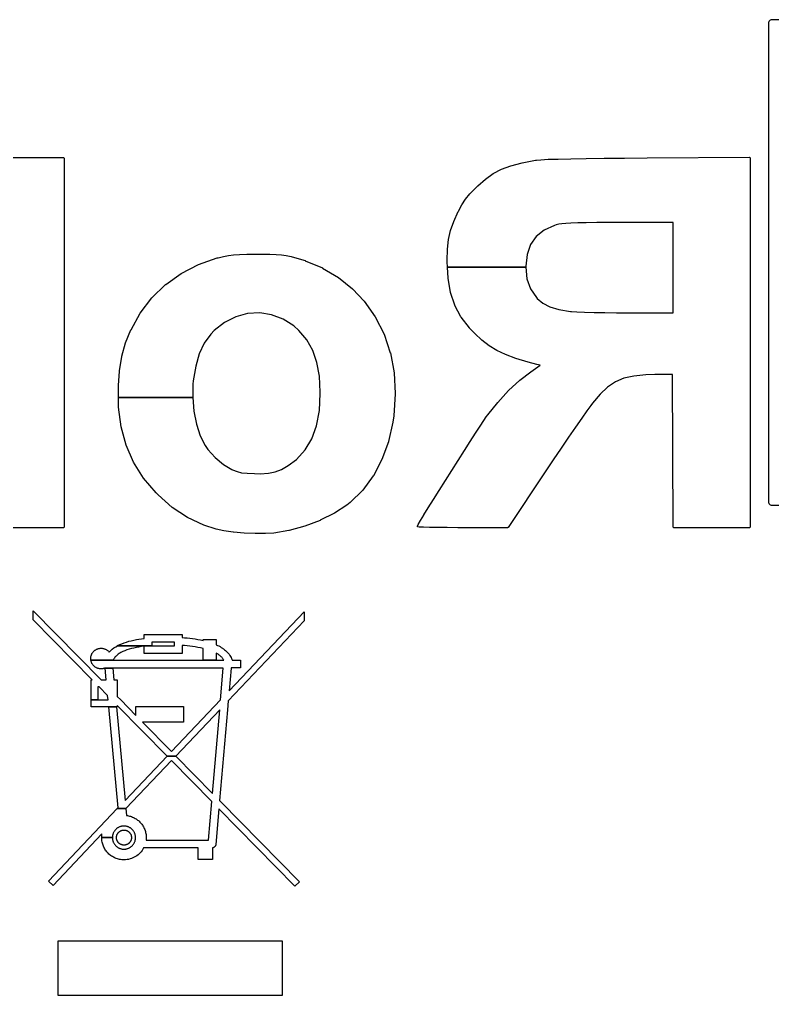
# Model space of a CAD drawing. Extents: x 123.7 to 175.4, y -115.3 to -87.
# Drawn here: x 133.67 to 145.41, y -115.29 to -100.06 of the extents above; entities that cross this region are included whole.
import ezdxf

# ---------------------------------------------------------------- set-up
doc = ezdxf.new("R2010")
doc.units = 0
doc.layers.add('BLACK', color=7, linetype='CONTINUOUS')

msp = doc.modelspace()

# ---------------------------------------------------------------- linework, layer by layer
at = {"layer": 'BLACK', "linetype": 'CONTINUOUS'}
for p, q in [((145.35809, -100.1), (145.36128, -100.083962)), ((145.36128, -100.083962), (145.383962, -100.06128)), ((145.383962, -100.06128), (145.4, -100.05809)), ((145.4, -100.05809), (160.571011, -100.05809)), ((145.35809, -107.6), (145.35809, -100.1)), ((133.17125, -102.209821), (134.350536, -102.209821)), ((134.350536, -102.209821), (134.357607, -102.21275)), ((134.357607, -102.21275), (134.360536, -102.219821)), ((134.360536, -102.219821), (134.360536, -107.980179)), ((142.787033, -102.222981), (143.105304, -102.219766)), ((143.105304, -102.219766), (143.105329, -102.219765)), ((143.105329, -102.219765), (143.461576, -102.217046)), ((143.461576, -102.217046), (143.461586, -102.217046)), ((143.461586, -102.217046), (145.054756, -102.206576)), ((145.054756, -102.206576), (145.061846, -102.209459)), ((145.061846, -102.209459), (145.064822, -102.21651)), ((145.064822, -102.21651), (145.064822, -107.980179)), ((141.186092, -102.394986), (141.332932, -102.340559)), ((141.332932, -102.340559), (141.333868, -102.340264)), ((141.333868, -102.340264), (141.508031, -102.294552)), ((141.508031, -102.294552), (141.508653, -102.29441)), ((141.508653, -102.29441), (141.719155, -102.253285)), ((141.719155, -102.253285), (141.71962, -102.253205)), ((141.71962, -102.253205), (141.730441, -102.251617)), ((141.730441, -102.251617), (141.731063, -102.251545)), ((141.731063, -102.251545), (141.800146, -102.245794)), ((141.800146, -102.245794), (141.800501, -102.245771)), ((141.800501, -102.245771), (141.913654, -102.240391)), ((141.913654, -102.240391), (141.91381, -102.240385)), ((141.91381, -102.240385), (142.070018, -102.235396)), ((142.070018, -102.235396), (142.070106, -102.235394)), ((142.070106, -102.235394), (142.268353, -102.230817)), ((142.268353, -102.230817), (142.268411, -102.230815)), ((142.268411, -102.230815), (142.507682, -102.226671)), ((142.507682, -102.226671), (142.507723, -102.226671)), ((142.507723, -102.226671), (142.787002, -102.222981)), ((142.787002, -102.222981), (142.787033, -102.222981)), ((140.936026, -102.5477), (141.055265, -102.463464)), ((141.055265, -102.463464), (141.056398, -102.462772)), ((141.056398, -102.462772), (141.18493, -102.395503)), ((141.18493, -102.395503), (141.186092, -102.394986)), ((140.694923, -102.777551), (140.790415, -102.678879)), ((140.790415, -102.678879), (140.790615, -102.678678)), ((140.790615, -102.678678), (140.815846, -102.654045)), ((140.815846, -102.654045), (140.816203, -102.653713)), ((140.816203, -102.653713), (140.935167, -102.548381)), ((140.935167, -102.548381), (140.936026, -102.5477)), ((140.623901, -102.862993), (140.694417, -102.778115)), ((140.694417, -102.778115), (140.694923, -102.777551)), ((140.514216, -103.050489), (140.566585, -102.950179)), ((140.566585, -102.950179), (140.567093, -102.949315)), ((140.567093, -102.949315), (140.623236, -102.863891)), ((140.623236, -102.863891), (140.623901, -102.862993)), ((140.44199, -103.212687), (140.511126, -103.056945)), ((140.511126, -103.056945), (140.511245, -103.056687)), ((140.511245, -103.056687), (140.51406, -103.050802)), ((140.51406, -103.050802), (140.514216, -103.050489)), ((140.393425, -103.352337), (140.441684, -103.213462)), ((140.441684, -103.213462), (140.44199, -103.212687)), ((142.012952, -103.272334), (141.852473, -103.345105)), ((142.041922, -103.263237), (142.012952, -103.272334)), ((142.079803, -103.253866), (142.041922, -103.263237)), ((142.127301, -103.246226), (142.079803, -103.253866)), ((142.189305, -103.240145), (142.127301, -103.246226)), ((142.270578, -103.235477), (142.189305, -103.240145)), ((142.375696, -103.232074), (142.270578, -103.235477)), ((142.509436, -103.229767), (142.375696, -103.232074)), ((142.676407, -103.228388), (142.509436, -103.229767)), ((142.881312, -103.227763), (142.676406, -103.228387)), ((142.676406, -103.228387), (142.676407, -103.228388)), ((143.017873, -103.227679), (142.881311, -103.227762)), ((142.881311, -103.227762), (142.881312, -103.227763)), ((143.865536, -103.227679), (143.017873, -103.227679)), ((143.865536, -104.636426), (143.865536, -103.227679)), ((140.362464, -103.490465), (140.393112, -103.353436)), ((140.393112, -103.353436), (140.393425, -103.352337)), ((141.852473, -103.345105), (141.728258, -103.444693)), ((140.345979, -103.641777), (140.362281, -103.491569)), ((140.362281, -103.491569), (140.362464, -103.490465)), ((141.639325, -103.571525), (141.585274, -103.726267)), ((141.728258, -103.444693), (141.639325, -103.571525)), ((136.848977, -103.755033), (136.925143, -103.740137)), ((136.925143, -103.740137), (136.925821, -103.740028)), ((136.925821, -103.740028), (137.004878, -103.730137)), ((137.004878, -103.730137), (137.005481, -103.73008)), ((137.005481, -103.73008), (137.098045, -103.724165)), ((137.098045, -103.724165), (137.098429, -103.724148)), ((137.098429, -103.724148), (137.215114, -103.721184)), ((137.215114, -103.721184), (137.215299, -103.721181)), ((137.215299, -103.721181), (137.366717, -103.720139)), ((137.366717, -103.720139), (137.366774, -103.720139)), ((137.366774, -103.720139), (137.438217, -103.720053)), ((137.438217, -103.720053), (137.438297, -103.720053)), ((137.438297, -103.720053), (137.5702, -103.720947)), ((137.5702, -103.720947), (137.57045, -103.720952)), ((137.57045, -103.720952), (137.672236, -103.724194)), ((137.672236, -103.724194), (137.672721, -103.724221)), ((137.672721, -103.724221), (137.75492, -103.730847)), ((137.75492, -103.730847), (137.755611, -103.730927)), ((137.755611, -103.730927), (137.828752, -103.741975)), ((137.828752, -103.741975), (137.829418, -103.742099)), ((137.829418, -103.742099), (137.904029, -103.758604)), ((140.340704, -103.820972), (140.345925, -103.642563)), ((140.345925, -103.642563), (140.345979, -103.641777)), ((141.585274, -103.726267), (141.566107, -103.909906)), ((136.190706, -104.020101), (136.458266, -103.881372)), ((136.458266, -103.881372), (136.459589, -103.880803)), ((136.459589, -103.880803), (136.749743, -103.780069)), ((136.749743, -103.780069), (136.750437, -103.779856)), ((136.750437, -103.779856), (136.764422, -103.776112)), ((136.764422, -103.776112), (136.764588, -103.776069)), ((136.764588, -103.776069), (136.848476, -103.755144)), ((136.848476, -103.755144), (136.848977, -103.755033)), ((137.904029, -103.758604), (137.904436, -103.758703)), ((137.904436, -103.758703), (137.991046, -103.781705)), ((137.991046, -103.781705), (137.991439, -103.781818)), ((137.991439, -103.781818), (138.121253, -103.822043)), ((138.121253, -103.822043), (138.122167, -103.822376)), ((138.122167, -103.822376), (138.394148, -103.936671)), ((140.340662, -103.84132), (140.3407, -103.821246)), ((140.340673, -103.841807), (140.340662, -103.84132)), ((140.344428, -103.921961), (140.340673, -103.841807)), ((140.3407, -103.821246), (140.340704, -103.820972)), ((135.947483, -104.195098), (136.189466, -104.020864)), ((136.189466, -104.020864), (136.190706, -104.020101)), ((138.394148, -103.936671), (138.395366, -103.937284)), ((138.395366, -103.937284), (138.643403, -104.084034)), ((140.352571, -104.095761), (140.344428, -103.921961)), ((140.344428, -103.921961), (141.566081, -103.921961)), ((141.566081, -103.921961), (140.344428, -103.921961)), ((141.566107, -103.909906), (141.566081, -103.921961)), ((141.566081, -103.921961), (141.584644, -104.105462)), ((135.732938, -104.403293), (135.946359, -104.196039)), ((135.946359, -104.196039), (135.947483, -104.195098)), ((138.643403, -104.084034), (138.644595, -104.084861)), ((138.644595, -104.084861), (138.861642, -104.260188)), ((140.3527, -104.096961), (140.352571, -104.095761)), ((140.390279, -104.319096), (140.3527, -104.096961)), ((141.584644, -104.105462), (141.639184, -104.263127)), ((138.861642, -104.260188), (138.86266, -104.261134)), ((138.86266, -104.261134), (139.041499, -104.45224)), ((140.390655, -104.320599), (140.390279, -104.319096)), ((140.456741, -104.518275), (140.390655, -104.320599)), ((141.639184, -104.263127), (141.730911, -104.398947)), ((135.550086, -104.642178), (135.731962, -104.404392)), ((135.731962, -104.404392), (135.732938, -104.403293)), ((139.041499, -104.45224), (139.042356, -104.453291)), ((139.042356, -104.453291), (139.217128, -104.699922)), ((141.730911, -104.398947), (141.743533, -104.412792)), ((141.743533, -104.412792), (141.832708, -104.487991)), ((141.832708, -104.487991), (141.943287, -104.544363)), ((135.40633, -104.899808), (135.549295, -104.643383)), ((135.549295, -104.643383), (135.550086, -104.642178)), ((137.224962, -104.649093), (137.040213, -104.698051)), ((137.41368, -104.638828), (137.224962, -104.649093)), ((137.600472, -104.667248), (137.41368, -104.638828)), ((140.457424, -104.519852), (140.456741, -104.518275)), ((140.554843, -104.700427), (140.457424, -104.519852)), ((141.943287, -104.544363), (142.083575, -104.585239)), ((142.083575, -104.585239), (142.261258, -104.613431)), ((142.261258, -104.613431), (142.277768, -104.615099)), ((142.277768, -104.615099), (142.36259, -104.620705)), ((142.36259, -104.620705), (142.482968, -104.62574)), ((142.482968, -104.62574), (142.63134, -104.630009)), ((142.63134, -104.630009), (142.799868, -104.63331)), ((142.799868, -104.63331), (142.980859, -104.635453)), ((142.980859, -104.635453), (142.98086, -104.635453)), ((142.98086, -104.635453), (143.166873, -104.636242)), ((143.166873, -104.636242), (143.166872, -104.636242)), ((143.166872, -104.636242), (143.865536, -104.636426)), ((136.86531, -104.785721), (136.705874, -104.912347)), ((137.040213, -104.698051), (136.86531, -104.785721)), ((137.779466, -104.734351), (137.600472, -104.667248)), ((137.945, -104.840286), (137.779466, -104.734351)), ((139.217128, -104.699922), (139.21789, -104.701186)), ((139.21789, -104.701186), (139.35425, -104.970415)), ((140.555721, -104.701781), (140.554843, -104.700427)), ((140.687298, -104.872615), (140.555721, -104.701781)), ((135.322708, -105.104827), (135.405803, -104.900904)), ((135.405803, -104.900904), (135.40633, -104.899808)), ((136.705874, -104.912347), (136.65042, -104.970846)), ((138.025234, -104.912256), (137.945, -104.840286)), ((138.148368, -105.058719), (138.025234, -104.912256)), ((140.687962, -104.873391), (140.687298, -104.872615)), ((140.77053, -104.96053), (140.687962, -104.873391)), ((140.770983, -104.960979), (140.77053, -104.96053)), ((140.881771, -105.063885), (140.770983, -104.960979)), ((135.263703, -105.315266), (135.32234, -105.105904)), ((135.32234, -105.105904), (135.322708, -105.104827)), ((136.54845, -105.111576), (136.47097, -105.274803)), ((136.65042, -104.970846), (136.54845, -105.111576)), ((138.241524, -105.222999), (138.148368, -105.058719)), ((139.35425, -104.970415), (139.354809, -104.97175)), ((139.354809, -104.97175), (139.452231, -105.261948)), ((140.882454, -105.064464), (140.881771, -105.063885)), ((140.993382, -105.150368), (140.882454, -105.064464)), ((138.306658, -105.410576), (138.241524, -105.222999)), ((139.452231, -105.261948), (139.45258, -105.263291)), ((139.45258, -105.263291), (139.510535, -105.572831)), ((140.994285, -105.150991), (140.993382, -105.150368)), ((141.113359, -105.22387), (140.994285, -105.150991)), ((141.11431, -105.224384), (141.113359, -105.22387)), ((141.249537, -105.288213), (141.11431, -105.224384)), ((135.226382, -105.543988), (135.263462, -105.316355)), ((135.263462, -105.316355), (135.263703, -105.315266)), ((136.47097, -105.274803), (136.415106, -105.467482)), ((138.3455, -105.626869), (138.306658, -105.410576)), ((141.250347, -105.288553), (141.249537, -105.288213)), ((141.409731, -105.347311), (141.250347, -105.288553)), ((141.410307, -105.347504), (141.409731, -105.347311)), ((141.601856, -105.405166), (141.410307, -105.347504)), ((141.602159, -105.405251), (141.601856, -105.405166)), ((141.737992, -105.441527), (141.602159, -105.405251)), ((135.209172, -105.770638), (135.226281, -105.54484)), ((135.226281, -105.54484), (135.226382, -105.543988)), ((136.415106, -105.467482), (136.378235, -105.696369)), ((139.510535, -105.572831), (139.510691, -105.574123)), ((141.473964, -105.687072), (141.643767, -105.55665)), ((141.643767, -105.55665), (141.64425, -105.556302)), ((141.64425, -105.556302), (141.792814, -105.455666)), ((141.738075, -105.441549), (141.737992, -105.441527)), ((141.792814, -105.455666), (141.738075, -105.441549)), ((136.378235, -105.696369), (136.373213, -105.748423)), ((138.359695, -105.877291), (138.3455, -105.626869)), ((139.510691, -105.574123), (139.528206, -105.893202)), ((141.298198, -105.850106), (141.473253, -105.687673)), ((141.473253, -105.687673), (141.473964, -105.687072)), ((142.963322, -105.713736), (142.842866, -105.794358)), ((143.097038, -105.657883), (142.963322, -105.713736)), ((143.252847, -105.622862), (143.097038, -105.657883)), ((143.439356, -105.604986), (143.252847, -105.622862)), ((143.579641, -105.60083), (143.439356, -105.604986)), ((143.854246, -105.597702), (143.579641, -105.60083)), ((143.865937, -107.980228), (143.854246, -105.597702)), ((135.209143, -105.771481), (135.209172, -105.770638)), ((135.210787, -105.959967), (135.209143, -105.771481)), ((136.373213, -105.748423), (136.368821, -105.959967)), ((138.359797, -105.893533), (138.359695, -105.877291)), ((141.127742, -106.034527), (141.297656, -105.850649)), ((141.297656, -105.850649), (141.298198, -105.850106)), ((142.842866, -105.794358), (142.727021, -105.90392)), ((135.212054, -106.10531), (135.210787, -105.959967)), ((135.210787, -105.959967), (136.368821, -105.959967)), ((136.368821, -105.959967), (135.210787, -105.959967)), ((136.368821, -105.959967), (136.387503, -106.172742)), ((138.346117, -106.162807), (138.359797, -105.893533)), ((139.528647, -105.902582), (139.506088, -106.245924)), ((139.528206, -105.893202), (139.528206, -105.893203)), ((139.528206, -105.893203), (139.528654, -105.901379)), ((139.528654, -105.901379), (139.528647, -105.902582)), ((142.727021, -105.90392), (142.607389, -106.046567)), ((135.212136, -106.106499), (135.212054, -106.10531)), ((135.251816, -106.414967), (135.212136, -106.106499)), ((136.387503, -106.172742), (136.427253, -106.375822)), ((138.302629, -106.398616), (138.346117, -106.162807)), ((140.972868, -106.229864), (141.127249, -106.035102)), ((141.127249, -106.035102), (141.127742, -106.034527)), ((142.519082, -106.167743), (142.439083, -106.281589)), ((142.579799, -106.083358), (142.519082, -106.167743)), ((142.607389, -106.046567), (142.579799, -106.083358)), ((139.506011, -106.246671), (139.492104, -106.344843)), ((139.506088, -106.245924), (139.506011, -106.246671)), ((140.853892, -106.405437), (140.910516, -106.319641)), ((140.910516, -106.319641), (140.910599, -106.319517)), ((140.910599, -106.319517), (140.949591, -106.262314)), ((140.949591, -106.262314), (140.949727, -106.262119)), ((140.949727, -106.262119), (140.972578, -106.230249)), ((140.972578, -106.230249), (140.972868, -106.229864)), ((142.439083, -106.281589), (142.343191, -106.419968)), ((135.252082, -106.416305), (135.251816, -106.414967)), ((135.329374, -106.701739), (135.252082, -106.416305)), ((136.427253, -106.375822), (136.485986, -106.558024)), ((138.228708, -106.602914), (138.302629, -106.398616)), ((139.491959, -106.345635), (139.424237, -106.646619)), ((139.492104, -106.344843), (139.491959, -106.345635)), ((140.782592, -106.51514), (140.853853, -106.405496)), ((140.853853, -106.405496), (140.853892, -106.405437)), ((142.343191, -106.419968), (142.234874, -106.577843)), ((136.485986, -106.558024), (136.561647, -106.708464)), ((138.123687, -106.777588), (138.228708, -106.602914)), ((140.699665, -106.643922), (140.782569, -106.515175)), ((140.782569, -106.515175), (140.782592, -106.51514)), ((142.234874, -106.577843), (142.117602, -106.75017)), ((135.329864, -106.703131), (135.329374, -106.701739)), ((135.445612, -106.967855), (135.329864, -106.703131)), ((136.561647, -106.708464), (136.60421, -106.76888)), ((136.60421, -106.76888), (136.717226, -106.893989)), ((137.986677, -106.924663), (138.123687, -106.777588)), ((139.423873, -106.647859), (139.322086, -106.926197)), ((139.424237, -106.646619), (139.423873, -106.647859)), ((140.51088, -106.939786), (140.608086, -106.787071)), ((140.608086, -106.787071), (140.608098, -106.787052)), ((140.608098, -106.787052), (140.699649, -106.643947)), ((140.699649, -106.643947), (140.699665, -106.643922)), ((142.117603, -106.750171), (141.99479, -106.931991)), ((142.117602, -106.75017), (142.117603, -106.750171)), ((136.717226, -106.893989), (136.847804, -107.002784)), ((137.860175, -107.019331), (137.986677, -106.924663)), ((139.321524, -106.927457), (139.187391, -107.179733)), ((139.322086, -106.926197), (139.321524, -106.927457)), ((140.411005, -107.097385), (140.510869, -106.939803)), ((140.510869, -106.939803), (140.51088, -106.939786)), ((141.994791, -106.931992), (141.869889, -107.118292)), ((141.99479, -106.931991), (141.994791, -106.931992)), ((135.446311, -106.969176), (135.445612, -106.967855)), ((135.601356, -107.215516), (135.446311, -106.969176)), ((136.847804, -107.002784), (136.98095, -107.081921)), ((136.98095, -107.081921), (136.991408, -107.086696)), ((136.991408, -107.086696), (137.061553, -107.114442)), ((137.656734, -107.11926), (137.755115, -107.080002)), ((137.755115, -107.080002), (137.860175, -107.019331)), ((135.602191, -107.216655), (135.601356, -107.215516)), ((135.797376, -107.446938), (135.602191, -107.216655)), ((137.061553, -107.114442), (137.131467, -107.131802)), ((137.131467, -107.131802), (137.216892, -107.141745)), ((137.216892, -107.141745), (137.333061, -107.146957)), ((137.333061, -107.146957), (137.42165, -107.147995)), ((137.42165, -107.147995), (137.550518, -107.140781)), ((137.550518, -107.140781), (137.656734, -107.11926)), ((139.186601, -107.180984), (139.021842, -107.403784)), ((139.187391, -107.179733), (139.186601, -107.180984)), ((140.311466, -107.255103), (140.410995, -107.097401)), ((140.410995, -107.097401), (140.411005, -107.097385)), ((141.869889, -107.118292), (141.290584, -107.985733)), ((140.215258, -107.408196), (140.311456, -107.255119)), ((140.311456, -107.255119), (140.311466, -107.255103)), ((135.797873, -107.447483), (135.797376, -107.446938)), ((135.827825, -107.477948), (135.797873, -107.447483)), ((135.828335, -107.478431), (135.827825, -107.477948)), ((136.049674, -107.673994), (135.828335, -107.478431)), ((139.020803, -107.404978), (138.827138, -107.594887)), ((139.021842, -107.403784), (139.020803, -107.404978)), ((140.044804, -107.681535), (140.125358, -107.551945)), ((140.125358, -107.551945), (140.125373, -107.551922)), ((140.125373, -107.551922), (140.215247, -107.408215)), ((140.215247, -107.408215), (140.215258, -107.408196)), ((136.050779, -107.674841), (136.049674, -107.673994)), ((136.285373, -107.829988), (136.050779, -107.674841)), ((138.774109, -107.636796), (138.580458, -107.763062)), ((138.774846, -107.636266), (138.774109, -107.636796)), ((138.826336, -107.595594), (138.774846, -107.636266)), ((138.827138, -107.594887), (138.826336, -107.595594)), ((139.976544, -107.792295), (140.044784, -107.681567)), ((140.044784, -107.681567), (140.044804, -107.681535)), ((145.36128, -107.616038), (145.35809, -107.6)), ((145.383962, -107.63872), (145.36128, -107.616038)), ((145.4, -107.64191), (145.383962, -107.63872)), ((175.4, -107.64191), (145.4, -107.64191)), ((136.286659, -107.830708), (136.285373, -107.829988)), ((136.542301, -107.950047), (136.286659, -107.830708)), ((138.579484, -107.763621), (138.356971, -107.875362)), ((138.580458, -107.763062), (138.579484, -107.763621)), ((139.923579, -107.879471), (139.976511, -107.79235)), ((139.976511, -107.79235), (139.976544, -107.792295)), ((134.350536, -107.990179), (133.171635, -107.990179)), ((134.357607, -107.98725), (134.350536, -107.990179)), ((134.360536, -107.980179), (134.357607, -107.98725)), ((136.543378, -107.950476), (136.542301, -107.950047)), ((136.732571, -108.013344), (136.543378, -107.950476)), ((138.115865, -107.968416), (137.871835, -108.036531)), ((138.116778, -107.968113), (138.115865, -107.968416)), ((138.356084, -107.875755), (138.116778, -107.968113)), ((138.356971, -107.875362), (138.356084, -107.875755)), ((139.87418, -107.96833), (139.874198, -107.968194)), ((139.876239, -107.975702), (139.87418, -107.96833)), ((139.874198, -107.968194), (139.874256, -107.967764)), ((139.874256, -107.967764), (139.875291, -107.964492)), ((139.875291, -107.964492), (139.888622, -107.938822)), ((139.882907, -107.979459), (139.876239, -107.975702)), ((139.904674, -107.982092), (139.882907, -107.979459)), ((139.888622, -107.938822), (139.888881, -107.938354)), ((139.888881, -107.938354), (139.923509, -107.879586)), ((139.905487, -107.982156), (139.904674, -107.982092)), ((139.967142, -107.984552), (139.905487, -107.982156)), ((139.923509, -107.879586), (139.923579, -107.879471)), ((139.967314, -107.984558), (139.967142, -107.984552)), ((140.063389, -107.986633), (139.967314, -107.984558)), ((140.063471, -107.986634), (140.063389, -107.986633)), ((140.188497, -107.988307), (140.063471, -107.986634)), ((140.188551, -107.988308), (140.188497, -107.988307)), ((140.33706, -107.989494), (140.188551, -107.988308)), ((140.337103, -107.989494), (140.33706, -107.989494)), ((140.503625, -107.99011), (140.337103, -107.989494)), ((140.503653, -107.99011), (140.503625, -107.99011)), ((140.583179, -107.990179), (140.503653, -107.99011)), ((141.282268, -107.990179), (140.583179, -107.990179)), ((141.284221, -107.989986), (141.282268, -107.990179)), ((141.290584, -107.985733), (141.284221, -107.989986)), ((143.868866, -107.98725), (143.865937, -107.980228)), ((143.875937, -107.990179), (143.868866, -107.98725)), ((145.054822, -107.990179), (143.875937, -107.990179)), ((145.061893, -107.98725), (145.054822, -107.990179)), ((145.064822, -107.980179), (145.061893, -107.98725)), ((136.733592, -108.013624), (136.732571, -108.013344)), ((136.851863, -108.039432), (136.733592, -108.013624)), ((136.852618, -108.039567), (136.851863, -108.039432)), ((137.002361, -108.060379), (136.852618, -108.039567)), ((137.002854, -108.060435), (137.002361, -108.060379)), ((137.170365, -108.0753), (137.002854, -108.060435)), ((137.170785, -108.075328), (137.170365, -108.0753)), ((137.342358, -108.083299), (137.170785, -108.075328)), ((137.342814, -108.08331), (137.342358, -108.083299)), ((137.504745, -108.083438), (137.342814, -108.08331)), ((137.505341, -108.083421), (137.504745, -108.083438)), ((137.63305, -108.075895), (137.505341, -108.083421)), ((137.634088, -108.075779), (137.63305, -108.075895)), ((137.870773, -108.036766), (137.634088, -108.075779)), ((137.871835, -108.036531), (137.870773, -108.036766)), ((133.879192, -109.427235), (133.879192, -109.289674)), ((133.879192, -109.289674), (134.938298, -110.36744)), ((136.936503, -110.538432), (138.106838, -109.305871)), ((138.106838, -109.305871), (138.106838, -109.443362)), ((134.802215, -110.36743), (133.879192, -109.427235)), ((138.106838, -109.443362), (136.923302, -110.691838)), ((135.609574, -109.718295), (135.609574, -109.657144)), ((135.609574, -109.657144), (136.20276, -109.657144)), ((136.20276, -109.657144), (136.20276, -109.704921)), ((135.166949, -109.849371), (135.195415, -109.833102)), ((135.195415, -109.833102), (135.197473, -109.831926)), ((135.195415, -109.833102), (135.730244, -109.833102)), ((135.730244, -109.833102), (135.195415, -109.833102)), ((135.197473, -109.831926), (135.229717, -109.815842)), ((135.229717, -109.815842), (135.263512, -109.801068)), ((135.263512, -109.801068), (135.29869, -109.78755)), ((135.29869, -109.78755), (135.335082, -109.775236)), ((135.335082, -109.775236), (135.372517, -109.764072)), ((135.372517, -109.764072), (135.410827, -109.754006)), ((135.410827, -109.754006), (135.449843, -109.744986)), ((135.449843, -109.744986), (135.489396, -109.736957)), ((135.489396, -109.736957), (135.529317, -109.729867)), ((135.529317, -109.729867), (135.609574, -109.718295)), ((136.08213, -109.777784), (135.730244, -109.777784)), ((135.730244, -109.777784), (135.730244, -109.833102)), ((135.730244, -109.833102), (136.08213, -109.833102)), ((136.08213, -109.833102), (136.08213, -109.777784)), ((136.20276, -109.704921), (136.242765, -109.707796)), ((136.242633, -109.831714), (136.20276, -109.828457)), ((136.20276, -109.828457), (136.20276, -109.833102)), ((136.20276, -109.833102), (136.20276, -109.953752)), ((136.283281, -109.835631), (136.242633, -109.831714)), ((136.242765, -109.707796), (136.283336, -109.711345)), ((136.324455, -109.840258), (136.283281, -109.835631)), ((136.283336, -109.711345), (136.32431, -109.715622)), ((136.32431, -109.715622), (136.365524, -109.720682)), ((136.365524, -109.720682), (136.406815, -109.72658)), ((136.406815, -109.72658), (136.448018, -109.73337)), ((136.448018, -109.73337), (136.488971, -109.741106)), ((136.488971, -109.741106), (136.52951, -109.749843)), ((136.52951, -109.749843), (136.52951, -109.737507)), ((136.52951, -109.737507), (136.735671, -109.737507)), ((136.735671, -109.737507), (136.735671, -109.817246)), ((136.735671, -109.817246), (136.756003, -109.826857)), ((136.756003, -109.826857), (136.775784, -109.836954)), ((136.775784, -109.836954), (136.794981, -109.847549)), ((134.783058, -109.992915), (134.785226, -109.985281)), ((134.785226, -109.985281), (134.787755, -109.977806)), ((134.787755, -109.977806), (134.790635, -109.970501)), ((134.790635, -109.970501), (134.793856, -109.963375)), ((134.793856, -109.963375), (134.797409, -109.956439)), ((134.797409, -109.956439), (134.801282, -109.949702)), ((134.801282, -109.949702), (134.805466, -109.943175)), ((134.805466, -109.943175), (134.809951, -109.936868)), ((134.809951, -109.936868), (134.814727, -109.930791)), ((134.814727, -109.930791), (134.819783, -109.924954)), ((134.819783, -109.924954), (134.825109, -109.919368)), ((134.825109, -109.919368), (134.830696, -109.914041)), ((134.830696, -109.914041), (134.836533, -109.908985)), ((134.836533, -109.908985), (134.84261, -109.90421)), ((134.84261, -109.90421), (134.848917, -109.899725)), ((134.848917, -109.899725), (134.855443, -109.895541)), ((134.855443, -109.895541), (134.86218, -109.891667)), ((134.86218, -109.891667), (134.869116, -109.888115)), ((134.869116, -109.888115), (134.876242, -109.884894)), ((134.876242, -109.884894), (134.883548, -109.882013)), ((134.883548, -109.882013), (134.891022, -109.879484)), ((134.891022, -109.879484), (134.898656, -109.877317)), ((134.898656, -109.877317), (134.906439, -109.875521)), ((134.906439, -109.875521), (134.914361, -109.874106)), ((134.914361, -109.874106), (134.922412, -109.873083)), ((134.922412, -109.873083), (134.930582, -109.872462)), ((134.930582, -109.872462), (134.938861, -109.872253)), ((134.938861, -109.872253), (134.948425, -109.872532)), ((134.948425, -109.872532), (134.957843, -109.873361)), ((134.957843, -109.873361), (134.967097, -109.874723)), ((134.967097, -109.874723), (134.976172, -109.876602)), ((134.976172, -109.876602), (134.985054, -109.878984)), ((134.985054, -109.878984), (134.993725, -109.881852)), ((134.993725, -109.881852), (135.00217, -109.88519)), ((135.00217, -109.88519), (135.010375, -109.888984)), ((135.010375, -109.888984), (135.018322, -109.893217)), ((135.018322, -109.893217), (135.025997, -109.897874)), ((135.025997, -109.897874), (135.033383, -109.902938)), ((135.033383, -109.902938), (135.040465, -109.908395)), ((135.040465, -109.908395), (135.047228, -109.914229)), ((135.047228, -109.914229), (135.053656, -109.920424)), ((135.053656, -109.920424), (135.059733, -109.926964)), ((135.059733, -109.926964), (135.065443, -109.933834)), ((135.065443, -109.933834), (135.087393, -109.910411)), ((135.087393, -109.910411), (135.11174, -109.888561)), ((135.11174, -109.888561), (135.138315, -109.868232)), ((135.138315, -109.868232), (135.166949, -109.849371)), ((135.184762, -109.983652), (135.174171, -109.993332)), ((135.196079, -109.97433), (135.184762, -109.983652)), ((135.208094, -109.96536), (135.196079, -109.97433)), ((135.220776, -109.956736), (135.208094, -109.96536)), ((135.234097, -109.948451), (135.220776, -109.956736)), ((135.248027, -109.940498), (135.234097, -109.948451)), ((135.2776, -109.925564), (135.248027, -109.940498)), ((135.309259, -109.91188), (135.2776, -109.925564)), ((135.342771, -109.899394), (135.309259, -109.91188)), ((135.377902, -109.888055), (135.342771, -109.899394)), ((135.414417, -109.877809), (135.377902, -109.888055)), ((135.452084, -109.868604), (135.414417, -109.877809)), ((135.490668, -109.860387), (135.452084, -109.868604)), ((135.529936, -109.853107), (135.490668, -109.860387)), ((135.569652, -109.84671), (135.529936, -109.853107)), ((135.609574, -109.841146), (135.569652, -109.84671)), ((135.609574, -109.953752), (135.609574, -109.841146)), ((136.20276, -109.953752), (135.609574, -109.953752)), ((136.365905, -109.845644), (136.324455, -109.840258)), ((136.407385, -109.851842), (136.365905, -109.845644)), ((136.448644, -109.8589), (136.407385, -109.851842)), ((136.489436, -109.86687), (136.448644, -109.8589)), ((136.52951, -109.875802), (136.489436, -109.86687)), ((136.52951, -110.0593), (136.52951, -109.875802)), ((136.745745, -109.955142), (136.735681, -109.949519)), ((136.735681, -109.949519), (136.735681, -110.0593)), ((136.755515, -109.960921), (136.745745, -109.955142)), ((136.764981, -109.966857), (136.755515, -109.960921)), ((136.774133, -109.972953), (136.764981, -109.966857)), ((136.782961, -109.97921), (136.774133, -109.972953)), ((136.791454, -109.985631), (136.782961, -109.97921)), ((136.799604, -109.992218), (136.791454, -109.985631)), ((136.794981, -109.847549), (136.81356, -109.858654)), ((136.81356, -109.858654), (136.831486, -109.870279)), ((136.831486, -109.870279), (136.839317, -109.875802)), ((136.839317, -109.875802), (136.848726, -109.882436)), ((136.848726, -109.882436), (136.865245, -109.895137)), ((136.865245, -109.895137), (136.881009, -109.908392)), ((136.881009, -109.908392), (136.895984, -109.922214)), ((136.895984, -109.922214), (136.910136, -109.936612)), ((136.910136, -109.936612), (136.923431, -109.951599)), ((136.923431, -109.951599), (136.935835, -109.967187)), ((136.935835, -109.967187), (136.947313, -109.983386)), ((136.947313, -109.983386), (136.957832, -110.000207)), ((134.777994, -110.033119), (134.778203, -110.024841)), ((134.778203, -110.041397), (134.777994, -110.033119)), ((134.778203, -110.024841), (134.778824, -110.016671)), ((134.778824, -110.049566), (134.778203, -110.041397)), ((134.778824, -110.016671), (134.779847, -110.00862)), ((134.779847, -110.057616), (134.778824, -110.049566)), ((134.779847, -110.00862), (134.781262, -110.000698)), ((134.78015, -110.05931), (134.779847, -110.057616)), ((134.781262, -110.065538), (134.78015, -110.05931)), ((134.78015, -110.05931), (135.127517, -110.05931)), ((135.127517, -110.05931), (134.78015, -110.05931)), ((134.781262, -110.000698), (134.783058, -109.992915)), ((134.783058, -110.07332), (134.781262, -110.065538)), ((134.785226, -110.080954), (134.783058, -110.07332)), ((134.787755, -110.088428), (134.785226, -110.080954)), ((134.790635, -110.095733), (134.787755, -110.088428)), ((134.793856, -110.102859), (134.790635, -110.095733)), ((134.797409, -110.109795), (134.793856, -110.102859)), ((134.801282, -110.116532), (134.797409, -110.109795)), ((134.805466, -110.123059), (134.801282, -110.116532)), ((134.809951, -110.129366), (134.805466, -110.123059)), ((134.814727, -110.135443), (134.809951, -110.129366)), ((134.819783, -110.14128), (134.814727, -110.135443)), ((134.825109, -110.146867), (134.819783, -110.14128)), ((135.133136, -110.047341), (135.127517, -110.05931)), ((135.127517, -110.05931), (136.52951, -110.05931)), ((135.139656, -110.035769), (135.133136, -110.047341)), ((135.147049, -110.024589), (135.139656, -110.035769)), ((135.155285, -110.013794), (135.147049, -110.024589)), ((135.164335, -110.003377), (135.155285, -110.013794)), ((135.174171, -109.993332), (135.164335, -110.003377)), ((136.52951, -110.05931), (136.52951, -110.0593)), ((136.52951, -110.0593), (136.735681, -110.0593)), ((136.735681, -110.0593), (136.52951, -110.0593)), ((136.735681, -110.0593), (136.855808, -110.0593)), ((136.807399, -109.998973), (136.799604, -109.992218)), ((136.814829, -110.005897), (136.807399, -109.998973)), ((136.821886, -110.012994), (136.814829, -110.005897)), ((136.828559, -110.020265), (136.821886, -110.012994)), ((136.834837, -110.027711), (136.828559, -110.020265)), ((136.840711, -110.035336), (136.834837, -110.027711)), ((136.846171, -110.043141), (136.840711, -110.035336)), ((136.851207, -110.051129), (136.846171, -110.043141)), ((136.855808, -110.0593), (136.851207, -110.051129)), ((136.957832, -110.000207), (136.967357, -110.017663)), ((136.967357, -110.017663), (136.975855, -110.035763)), ((136.975855, -110.035763), (136.977249, -110.039038)), ((136.977249, -110.039038), (136.978559, -110.042222)), ((136.978559, -110.042222), (136.979789, -110.045315)), ((136.979789, -110.045315), (136.98094, -110.048314)), ((136.98094, -110.048314), (136.982014, -110.051215)), ((136.982014, -110.051215), (136.983015, -110.054017)), ((136.983015, -110.054017), (136.983944, -110.056716)), ((136.983944, -110.056716), (136.9848, -110.0593)), ((136.9848, -110.0593), (136.984803, -110.05931)), ((136.984803, -110.05931), (137.112682, -110.05931)), ((137.112682, -110.05931), (137.112682, -110.17996)), ((134.830696, -110.152194), (134.825109, -110.146867)), ((134.836533, -110.15725), (134.830696, -110.152194)), ((134.84261, -110.162026), (134.836533, -110.15725)), ((134.848917, -110.166511), (134.84261, -110.162026)), ((134.855443, -110.170695), (134.848917, -110.166511)), ((134.86218, -110.174569), (134.855443, -110.170695)), ((134.869116, -110.178122), (134.86218, -110.174569)), ((134.876242, -110.181343), (134.869116, -110.178122)), ((134.883548, -110.184224), (134.876242, -110.181343)), ((134.891022, -110.186753), (134.883548, -110.184224)), ((134.898656, -110.188921), (134.891022, -110.186753)), ((134.906439, -110.190717), (134.898656, -110.188921)), ((134.914361, -110.192132), (134.906439, -110.190717)), ((134.922412, -110.193155), (134.914361, -110.192132)), ((134.930582, -110.193777), (134.922412, -110.193155)), ((134.938861, -110.193986), (134.930582, -110.193777)), ((134.942996, -110.193934), (134.938861, -110.193986)), ((134.947105, -110.193778), (134.942996, -110.193934)), ((134.951188, -110.193521), (134.947105, -110.193778)), ((134.955242, -110.193162), (134.951188, -110.193521)), ((134.959268, -110.192704), (134.955242, -110.193162)), ((134.963262, -110.192147), (134.959268, -110.192704)), ((134.967225, -110.191493), (134.963262, -110.192147)), ((134.971155, -110.190743), (134.967225, -110.191493)), ((134.97505, -110.189899), (134.971155, -110.190743)), ((134.978909, -110.188961), (134.97505, -110.189899)), ((134.982732, -110.18793), (134.978909, -110.188961)), ((134.986516, -110.186809), (134.982732, -110.18793)), ((134.990261, -110.185598), (134.986516, -110.186809)), ((134.993966, -110.184298), (134.990261, -110.185598)), ((134.997628, -110.182911), (134.993966, -110.184298)), ((135.001247, -110.181438), (134.997628, -110.182911)), ((135.001575, -110.184957), (135.001247, -110.181438)), ((135.01859, -110.36744), (135.001575, -110.184957)), ((135.001575, -110.184957), (135.122782, -110.184957)), ((135.122782, -110.184957), (135.001575, -110.184957)), ((135.122782, -110.184957), (135.139783, -110.367451)), ((136.845814, -110.184957), (135.122782, -110.184957)), ((136.803346, -110.678667), (136.845814, -110.184957)), ((136.966909, -110.184957), (136.936503, -110.538432)), ((136.967339, -110.17996), (136.966909, -110.184957)), ((137.112682, -110.17996), (136.967339, -110.17996)), ((134.783001, -110.679632), (134.783001, -110.36743)), ((134.783001, -110.36743), (134.802215, -110.36743)), ((134.938298, -110.36744), (135.01859, -110.36744)), ((135.139783, -110.367451), (135.192387, -110.367451)), ((135.192387, -110.367451), (135.192387, -110.625993)), ((134.908728, -110.475935), (134.888589, -110.475935)), ((134.888589, -110.475935), (134.888589, -110.679632)), ((135.041293, -110.610962), (134.908728, -110.475935)), ((134.783001, -110.788117), (134.783001, -110.679632)), ((134.783001, -110.679632), (134.888589, -110.679632)), ((134.888589, -110.679632), (134.783001, -110.679632)), ((134.888589, -110.679632), (135.047697, -110.679632)), ((135.047697, -110.679632), (135.041293, -110.610962)), ((135.192387, -110.625993), (135.245098, -110.679632)), ((135.245098, -110.679632), (135.483897, -110.922632)), ((136.037138, -111.485615), (136.803346, -110.678667)), ((136.923302, -110.691838), (136.911217, -110.832325)), ((135.057791, -110.788117), (134.783001, -110.788117)), ((135.204522, -112.362478), (135.057791, -110.788117)), ((135.057791, -110.788117), (135.178984, -110.788117)), ((135.178984, -110.788117), (135.057791, -110.788117)), ((135.178984, -110.788117), (135.314876, -112.246273)), ((135.192387, -110.788117), (135.178984, -110.788117)), ((135.967947, -111.554857), (135.192387, -110.764852)), ((135.192387, -110.764852), (135.192387, -110.788117)), ((135.483897, -110.922632), (135.483897, -110.78313)), ((135.483897, -110.78313), (136.222888, -110.78313)), ((136.790124, -110.832325), (136.105174, -111.554857)), ((136.222888, -110.78313), (136.222888, -111.02443)), ((136.677839, -112.137617), (136.790124, -110.832325)), ((136.911217, -110.832325), (136.789189, -112.250928)), ((136.222888, -111.02443), (135.583926, -111.02443)), ((135.583926, -111.02443), (136.037138, -111.485615)), ((135.314876, -112.246273), (135.969694, -111.556637)), ((136.037761, -111.625971), (135.326941, -112.37579)), ((135.969694, -111.556637), (135.967947, -111.554857)), ((135.967947, -111.554857), (136.105174, -111.554857)), ((136.105174, -111.554857), (135.967947, -111.554857)), ((136.66675, -112.266662), (136.037761, -111.625971)), ((136.105174, -111.554857), (136.106923, -111.556637)), ((136.106923, -111.556637), (136.677839, -112.137617)), ((136.6149, -112.86944), (136.66675, -112.266662)), ((136.789189, -112.250928), (136.804652, -112.266662)), ((136.804652, -112.266662), (138.033272, -113.516928)), ((134.119125, -113.505587), (135.191882, -112.37579)), ((135.191882, -112.37579), (135.204522, -112.362478)), ((135.191882, -112.37579), (135.326941, -112.37579)), ((135.326941, -112.37579), (135.191882, -112.37579)), ((135.326941, -112.37579), (135.336895, -112.482576)), ((136.778079, -112.380073), (136.730342, -112.934933)), ((137.96247, -113.586503), (136.778079, -112.380073)), ((135.336895, -112.482576), (135.352971, -112.484835)), ((135.352971, -112.484835), (135.368804, -112.487818)), ((135.368804, -112.487818), (135.384374, -112.491509)), ((135.384374, -112.491509), (135.399666, -112.49589)), ((135.399666, -112.49589), (135.414661, -112.500943)), ((135.414661, -112.500943), (135.429342, -112.506651)), ((135.429342, -112.506651), (135.443691, -112.512996)), ((135.443691, -112.512996), (135.457692, -112.519961)), ((135.457692, -112.519961), (135.471326, -112.527529)), ((135.471326, -112.527529), (135.484576, -112.535682)), ((135.484576, -112.535682), (135.497426, -112.544402)), ((135.497426, -112.544402), (135.509856, -112.553673)), ((135.509856, -112.553673), (135.52185, -112.563476)), ((135.52185, -112.563476), (135.533391, -112.573794)), ((135.533391, -112.573794), (135.544461, -112.58461)), ((135.146288, -112.726668), (135.141587, -112.734)), ((135.151326, -112.719582), (135.146288, -112.726668)), ((135.156691, -112.712755), (135.151326, -112.719582)), ((135.162372, -112.706198), (135.156691, -112.712755)), ((135.168356, -112.699922), (135.162372, -112.706198)), ((135.174632, -112.693938), (135.168356, -112.699922)), ((135.18119, -112.688258), (135.174632, -112.693938)), ((135.188017, -112.682893), (135.18119, -112.688258)), ((135.195103, -112.677854), (135.188017, -112.682893)), ((135.202435, -112.673154), (135.195103, -112.677854)), ((135.210003, -112.668802), (135.202435, -112.673154)), ((135.217796, -112.664812), (135.210003, -112.668802)), ((135.225801, -112.661193), (135.217796, -112.664812)), ((135.221487, -112.737146), (135.225921, -112.733661)), ((135.234008, -112.657957), (135.225801, -112.661193)), ((135.225921, -112.733661), (135.230523, -112.730389)), ((135.230523, -112.730389), (135.235285, -112.727336)), ((135.242405, -112.655116), (135.234008, -112.657957)), ((135.235285, -112.727336), (135.2402, -112.724509)), ((135.2402, -112.724509), (135.245261, -112.721917)), ((135.250981, -112.652681), (135.242405, -112.655116)), ((135.245261, -112.721917), (135.25046, -112.719567)), ((135.25046, -112.719567), (135.25579, -112.717465)), ((135.259724, -112.650663), (135.250981, -112.652681)), ((135.25579, -112.717465), (135.261244, -112.71562)), ((135.268624, -112.649074), (135.259724, -112.650663)), ((135.261244, -112.71562), (135.266813, -112.714038)), ((135.266813, -112.714038), (135.272492, -112.712727)), ((135.277668, -112.647924), (135.268624, -112.649074)), ((135.272492, -112.712727), (135.278271, -112.711695)), ((135.286846, -112.647226), (135.277668, -112.647924)), ((135.278271, -112.711695), (135.284145, -112.710949)), ((135.284145, -112.710949), (135.290106, -112.710495)), ((135.296146, -112.646991), (135.286846, -112.647226)), ((135.290106, -112.710495), (135.296145, -112.710343)), ((135.296145, -112.710343), (135.302185, -112.710495)), ((135.305446, -112.647226), (135.296146, -112.646991)), ((135.302185, -112.710495), (135.308145, -112.710949)), ((135.314625, -112.647924), (135.305446, -112.647226)), ((135.308145, -112.710949), (135.314019, -112.711695)), ((135.314019, -112.711695), (135.319799, -112.712727)), ((135.323669, -112.649074), (135.314625, -112.647924)), ((135.319799, -112.712727), (135.325477, -112.714038)), ((135.33257, -112.650663), (135.323669, -112.649074)), ((135.325477, -112.714038), (135.331047, -112.71562)), ((135.331047, -112.71562), (135.3365, -112.717465)), ((135.341313, -112.652681), (135.33257, -112.650663)), ((135.3365, -112.717465), (135.34183, -112.719567)), ((135.34989, -112.655116), (135.341313, -112.652681)), ((135.34183, -112.719567), (135.34703, -112.721917)), ((135.34703, -112.721917), (135.35209, -112.72451)), ((135.358287, -112.657957), (135.34989, -112.655116)), ((135.35209, -112.72451), (135.357006, -112.727336)), ((135.357006, -112.727336), (135.361768, -112.730389)), ((135.366494, -112.661193), (135.358287, -112.657957)), ((135.361768, -112.730389), (135.36637, -112.733661)), ((135.36637, -112.733661), (135.370804, -112.737146)), ((135.3745, -112.664812), (135.366494, -112.661193)), ((135.382292, -112.668802), (135.3745, -112.664812)), ((135.38986, -112.673154), (135.382292, -112.668802)), ((135.397193, -112.677854), (135.38986, -112.673154)), ((135.404278, -112.682893), (135.397193, -112.677854)), ((135.411105, -112.688258), (135.404278, -112.682893)), ((135.417663, -112.693938), (135.411105, -112.688258)), ((135.423939, -112.699922), (135.417663, -112.693938)), ((135.429923, -112.706198), (135.423939, -112.699922)), ((135.435603, -112.712755), (135.429923, -112.706198)), ((135.440968, -112.719582), (135.435603, -112.712755)), ((135.446006, -112.726668), (135.440968, -112.719582)), ((135.450707, -112.734), (135.446006, -112.726668)), ((135.544461, -112.58461), (135.555042, -112.595906)), ((135.555042, -112.595906), (135.565117, -112.607665)), ((135.565117, -112.607665), (135.574668, -112.61987)), ((135.574668, -112.61987), (135.583679, -112.632502)), ((135.583679, -112.632502), (135.592131, -112.645545)), ((135.592131, -112.645545), (135.600007, -112.65898)), ((135.600007, -112.65898), (135.60729, -112.672792)), ((135.60729, -112.672792), (135.613962, -112.686961)), ((135.613962, -112.686961), (135.620006, -112.701471)), ((135.620006, -112.701471), (135.625405, -112.716304)), ((135.625405, -112.716304), (135.63014, -112.731442)), ((135.63014, -112.731442), (135.634194, -112.746869)), ((134.953449, -112.769773), (134.191132, -113.573925)), ((134.948643, -112.827715), (134.94872, -112.820329)), ((134.949095, -112.845598), (134.948643, -112.827715)), ((134.948643, -112.827715), (135.115422, -112.827715)), ((135.115422, -112.827715), (134.948643, -112.827715)), ((134.94872, -112.820329), (134.94895, -112.812981)), ((134.94895, -112.812981), (134.949331, -112.805672)), ((134.950437, -112.863246), (134.949095, -112.845598)), ((134.949331, -112.805672), (134.949862, -112.798405)), ((134.949862, -112.798405), (134.950541, -112.79118)), ((134.952647, -112.880637), (134.950437, -112.863246)), ((134.950541, -112.79118), (134.951366, -112.783998)), ((134.951366, -112.783998), (134.952336, -112.776862)), ((134.952336, -112.776862), (134.953449, -112.769773)), ((134.955703, -112.89775), (134.952647, -112.880637)), ((135.115657, -112.818415), (135.115422, -112.827715)), ((135.115422, -112.827715), (135.115657, -112.837015)), ((135.116355, -112.809236), (135.115657, -112.818415)), ((135.115657, -112.837015), (135.116355, -112.846193)), ((135.117504, -112.800191), (135.116355, -112.809236)), ((135.116355, -112.846193), (135.117504, -112.855237)), ((135.119094, -112.791291), (135.117504, -112.800191)), ((135.117504, -112.855237), (135.119094, -112.864136)), ((135.121112, -112.782547), (135.119094, -112.791291)), ((135.119094, -112.864136), (135.121112, -112.87288)), ((135.123547, -112.773971), (135.121112, -112.782547)), ((135.121112, -112.87288), (135.123547, -112.881456)), ((135.126389, -112.765574), (135.123547, -112.773971)), ((135.123547, -112.881456), (135.126389, -112.889853)), ((135.129625, -112.757366), (135.126389, -112.765574)), ((135.133244, -112.749361), (135.129625, -112.757366)), ((135.137235, -112.741568), (135.133244, -112.749361)), ((135.141587, -112.734), (135.137235, -112.741568)), ((135.178773, -112.827715), (135.178926, -112.821675)), ((135.178926, -112.833755), (135.178773, -112.827715)), ((135.178926, -112.821675), (135.179379, -112.815715)), ((135.179379, -112.839715), (135.178926, -112.833755)), ((135.179379, -112.815715), (135.180125, -112.809841)), ((135.180125, -112.845589), (135.179379, -112.839715)), ((135.180125, -112.809841), (135.181158, -112.804061)), ((135.181158, -112.851368), (135.180125, -112.845589)), ((135.181158, -112.804061), (135.182468, -112.798383)), ((135.182468, -112.857046), (135.181158, -112.851368)), ((135.182468, -112.798383), (135.18405, -112.792813)), ((135.18405, -112.862616), (135.182468, -112.857046)), ((135.18405, -112.792813), (135.185895, -112.78736)), ((135.185895, -112.868069), (135.18405, -112.862616)), ((135.185895, -112.78736), (135.187997, -112.78203)), ((135.187997, -112.873399), (135.185895, -112.868069)), ((135.187997, -112.78203), (135.190348, -112.776831)), ((135.190348, -112.878597), (135.187997, -112.873399)), ((135.190348, -112.776831), (135.19294, -112.77177)), ((135.19294, -112.883658), (135.190348, -112.878597)), ((135.19294, -112.77177), (135.195766, -112.766855)), ((135.195766, -112.888573), (135.19294, -112.883658)), ((135.195766, -112.766855), (135.198819, -112.762093)), ((135.198819, -112.762093), (135.202092, -112.757491)), ((135.202092, -112.757491), (135.205576, -112.753057)), ((135.205576, -112.753057), (135.209265, -112.748798)), ((135.209265, -112.748798), (135.213152, -112.744721)), ((135.213152, -112.744721), (135.217228, -112.740835)), ((135.217228, -112.740835), (135.221487, -112.737146)), ((135.370804, -112.737146), (135.375063, -112.740835)), ((135.375063, -112.740835), (135.379139, -112.744722)), ((135.379139, -112.744722), (135.383025, -112.748798)), ((135.383025, -112.748798), (135.386715, -112.753057)), ((135.386715, -112.753057), (135.390199, -112.757491)), ((135.390199, -112.757491), (135.393472, -112.762093)), ((135.393472, -112.762093), (135.396525, -112.766855)), ((135.396525, -112.766855), (135.399351, -112.77177)), ((135.399351, -112.883658), (135.396525, -112.888572)), ((135.399351, -112.77177), (135.401943, -112.776831)), ((135.401943, -112.878597), (135.399351, -112.883658)), ((135.401943, -112.776831), (135.404294, -112.78203)), ((135.404294, -112.873399), (135.401943, -112.878597)), ((135.404294, -112.78203), (135.406395, -112.78736)), ((135.406395, -112.868069), (135.404294, -112.873399)), ((135.406395, -112.78736), (135.408241, -112.792814)), ((135.408241, -112.862616), (135.406395, -112.868069)), ((135.408241, -112.792814), (135.409822, -112.798383)), ((135.409822, -112.857046), (135.408241, -112.862616)), ((135.409822, -112.798383), (135.411133, -112.804062)), ((135.411133, -112.851368), (135.409822, -112.857046)), ((135.411133, -112.804062), (135.412165, -112.809841)), ((135.412165, -112.845589), (135.411133, -112.851368)), ((135.412165, -112.809841), (135.412912, -112.815715)), ((135.412912, -112.839715), (135.412165, -112.845589)), ((135.412912, -112.815715), (135.413365, -112.821676)), ((135.413365, -112.833755), (135.412912, -112.839715)), ((135.413365, -112.821676), (135.413518, -112.827715)), ((135.413518, -112.827715), (135.413365, -112.833755)), ((135.455058, -112.741568), (135.450707, -112.734)), ((135.459049, -112.749361), (135.455058, -112.741568)), ((135.462668, -112.757366), (135.459049, -112.749361)), ((135.465904, -112.765574), (135.462668, -112.757366)), ((135.468745, -112.773971), (135.465904, -112.765574)), ((135.465904, -112.889853), (135.468745, -112.881456)), ((135.47118, -112.782547), (135.468745, -112.773971)), ((135.468745, -112.881456), (135.47118, -112.87288)), ((135.473198, -112.791291), (135.47118, -112.782547)), ((135.47118, -112.87288), (135.473198, -112.864136)), ((135.474787, -112.800191), (135.473198, -112.791291)), ((135.473198, -112.864136), (135.474787, -112.855237)), ((135.475936, -112.809236), (135.474787, -112.800191)), ((135.474787, -112.855237), (135.475936, -112.846193)), ((135.476634, -112.818415), (135.475936, -112.809236)), ((135.475936, -112.846193), (135.476634, -112.837015)), ((135.476869, -112.827715), (135.476634, -112.818415)), ((135.476634, -112.837015), (135.476869, -112.827715)), ((135.634194, -112.746869), (135.637551, -112.762567)), ((135.637551, -112.762567), (135.640192, -112.778517)), ((135.640192, -112.778517), (135.6421, -112.794704)), ((135.641748, -112.864297), (135.641174, -112.86944)), ((135.641174, -112.86944), (136.6149, -112.86944)), ((135.642248, -112.859133), (135.641748, -112.864297)), ((135.6421, -112.794704), (135.643258, -112.811109)), ((135.642673, -112.853946), (135.642248, -112.859133)), ((135.643022, -112.84874), (135.642673, -112.853946)), ((135.643294, -112.843512), (135.643022, -112.84874)), ((135.643258, -112.811109), (135.643648, -112.827715)), ((135.64349, -112.838265), (135.643294, -112.843512)), ((135.643608, -112.833), (135.64349, -112.838265)), ((135.643648, -112.827715), (135.643608, -112.833)), ((134.959583, -112.914562), (134.955703, -112.89775)), ((134.964266, -112.931052), (134.959583, -112.914562)), ((134.969729, -112.947198), (134.964266, -112.931052)), ((134.975951, -112.962979), (134.969729, -112.947198)), ((134.98291, -112.978371), (134.975951, -112.962979)), ((134.990584, -112.993355), (134.98291, -112.978371)), ((134.998951, -113.007907), (134.990584, -112.993355)), ((135.00799, -113.022005), (134.998951, -113.007907)), ((135.017678, -113.035629), (135.00799, -113.022005)), ((135.027994, -113.048756), (135.017678, -113.035629)), ((135.126389, -112.889853), (135.129625, -112.89806)), ((135.129625, -112.89806), (135.133244, -112.906065)), ((135.133244, -112.906065), (135.137235, -112.913857)), ((135.137235, -112.913857), (135.141587, -112.921425)), ((135.141587, -112.921425), (135.146288, -112.928758)), ((135.146288, -112.928758), (135.151326, -112.935844)), ((135.151326, -112.935844), (135.156691, -112.942671)), ((135.156691, -112.942671), (135.162372, -112.949228)), ((135.162372, -112.949228), (135.168356, -112.955505)), ((135.168356, -112.955505), (135.174632, -112.961489)), ((135.174632, -112.961489), (135.18119, -112.967169)), ((135.18119, -112.967169), (135.188017, -112.972534)), ((135.188017, -112.972534), (135.195103, -112.977573)), ((135.195103, -112.977573), (135.202435, -112.982274)), ((135.198819, -112.893334), (135.195766, -112.888573)), ((135.202092, -112.897936), (135.198819, -112.893334)), ((135.205576, -112.902369), (135.202092, -112.897936)), ((135.202435, -112.982274), (135.210003, -112.986626)), ((135.209265, -112.906628), (135.205576, -112.902369)), ((135.213152, -112.910703), (135.209265, -112.906628)), ((135.210003, -112.986626), (135.217796, -112.990617)), ((135.217228, -112.914589), (135.213152, -112.910703)), ((135.221487, -112.918278), (135.217228, -112.914589)), ((135.217796, -112.990617), (135.225801, -112.994236)), ((135.225921, -112.921762), (135.221487, -112.918278)), ((135.225801, -112.994236), (135.234008, -112.997472)), ((135.230523, -112.925034), (135.225921, -112.921762)), ((135.235285, -112.928087), (135.230523, -112.925034)), ((135.234008, -112.997472), (135.242405, -113.000313)), ((135.2402, -112.930913), (135.235285, -112.928087)), ((135.245261, -112.933504), (135.2402, -112.930913)), ((135.242405, -113.000313), (135.250981, -113.002749)), ((135.25046, -112.935855), (135.245261, -112.933504)), ((135.25579, -112.937956), (135.25046, -112.935855)), ((135.250981, -113.002749), (135.259724, -113.004767)), ((135.261244, -112.939801), (135.25579, -112.937956)), ((135.259724, -113.004767), (135.268624, -113.006356)), ((135.266813, -112.941383), (135.261244, -112.939801)), ((135.272492, -112.942693), (135.266813, -112.941383)), ((135.268624, -113.006356), (135.277668, -113.007506)), ((135.278271, -112.943725), (135.272492, -112.942693)), ((135.277668, -113.007506), (135.286846, -113.008204)), ((135.284145, -112.944471), (135.278271, -112.943725)), ((135.290106, -112.944925), (135.284145, -112.944471)), ((135.286846, -113.008204), (135.296146, -113.008439)), ((135.296145, -112.945077), (135.290106, -112.944925)), ((135.302185, -112.944925), (135.296145, -112.945077)), ((135.296146, -113.008439), (135.305446, -113.008204)), ((135.308145, -112.944471), (135.302185, -112.944925)), ((135.305446, -113.008204), (135.314625, -113.007506)), ((135.314019, -112.943725), (135.308145, -112.944471)), ((135.319799, -112.942693), (135.314019, -112.943725)), ((135.314625, -113.007506), (135.32367, -113.006356)), ((135.325477, -112.941383), (135.319799, -112.942693)), ((135.32367, -113.006356), (135.33257, -113.004767)), ((135.331047, -112.939801), (135.325477, -112.941383)), ((135.3365, -112.937956), (135.331047, -112.939801)), ((135.33257, -113.004767), (135.341314, -113.002749)), ((135.34183, -112.935855), (135.3365, -112.937956)), ((135.341314, -113.002749), (135.34989, -113.000313)), ((135.34703, -112.933504), (135.34183, -112.935855)), ((135.35209, -112.930913), (135.34703, -112.933504)), ((135.34989, -113.000313), (135.358287, -112.997472)), ((135.357006, -112.928087), (135.35209, -112.930913)), ((135.361768, -112.925034), (135.357006, -112.928087)), ((135.358287, -112.997472), (135.366494, -112.994236)), ((135.36637, -112.921762), (135.361768, -112.925034)), ((135.370804, -112.918278), (135.36637, -112.921762)), ((135.366494, -112.994236), (135.3745, -112.990617)), ((135.375063, -112.914589), (135.370804, -112.918278)), ((135.3745, -112.990617), (135.382292, -112.986626)), ((135.379139, -112.910703), (135.375063, -112.914589)), ((135.383025, -112.906628), (135.379139, -112.910703)), ((135.382292, -112.986626), (135.38986, -112.982274)), ((135.386715, -112.902369), (135.383025, -112.906628)), ((135.390199, -112.897936), (135.386715, -112.902369)), ((135.38986, -112.982274), (135.397193, -112.977573)), ((135.393472, -112.893334), (135.390199, -112.897936)), ((135.396525, -112.888572), (135.393472, -112.893334)), ((135.397193, -112.977573), (135.404278, -112.972534)), ((135.404278, -112.972534), (135.411105, -112.967169)), ((135.411105, -112.967169), (135.417663, -112.961489)), ((135.417663, -112.961489), (135.423939, -112.955505)), ((135.423939, -112.955505), (135.429923, -112.949228)), ((135.429923, -112.949228), (135.435603, -112.942671)), ((135.435603, -112.942671), (135.440968, -112.935844)), ((135.440968, -112.935844), (135.446006, -112.928758)), ((135.446006, -112.928758), (135.450707, -112.921425)), ((135.450707, -112.921425), (135.455058, -112.913857)), ((135.455058, -112.913857), (135.459049, -112.906065)), ((135.459049, -112.906065), (135.462668, -112.89806)), ((135.462668, -112.89806), (135.465904, -112.889853)), ((135.578976, -113.029649), (135.564864, -113.048054)), ((135.591857, -113.010305), (135.578976, -113.029649)), ((135.603451, -112.99008), (135.591857, -113.010305)), ((136.453229, -112.99008), (135.603451, -112.99008)), ((136.453229, -113.171608), (136.453229, -112.99008)), ((136.679254, -112.989211), (136.676804, -112.989617)), ((136.676804, -112.989617), (136.676804, -113.171608)), ((136.681695, -112.988684), (136.679254, -112.989211)), ((136.684121, -112.988039), (136.681695, -112.988684)), ((136.686529, -112.987282), (136.684121, -112.988039)), ((136.688915, -112.986415), (136.686529, -112.987282)), ((136.691274, -112.985442), (136.688915, -112.986415)), ((136.693604, -112.984366), (136.691274, -112.985442)), ((136.695899, -112.983192), (136.693604, -112.984366)), ((136.700371, -112.980563), (136.695899, -112.983192)), ((136.704658, -112.977582), (136.700371, -112.980563)), ((136.708728, -112.97428), (136.704658, -112.977582)), ((136.71255, -112.970687), (136.708728, -112.97428)), ((136.716091, -112.96683), (136.71255, -112.970687)), ((136.71932, -112.962739), (136.716091, -112.96683)), ((136.722205, -112.958445), (136.71932, -112.962739)), ((136.723508, -112.95623), (136.722205, -112.958445)), ((136.724713, -112.953975), (136.723508, -112.95623)), ((136.725816, -112.951684), (136.724713, -112.953975)), ((136.726812, -112.94936), (136.725816, -112.951684)), ((136.727699, -112.947007), (136.726812, -112.94936)), ((136.728472, -112.944628), (136.727699, -112.947007)), ((136.729126, -112.942228), (136.728472, -112.944628)), ((136.729659, -112.939809), (136.729126, -112.942228)), ((136.730066, -112.937377), (136.729659, -112.939809)), ((136.730342, -112.934933), (136.730066, -112.937377)), ((135.038916, -113.061365), (135.027994, -113.048756)), ((135.050422, -113.073433), (135.038916, -113.061365)), ((135.06249, -113.084938), (135.050422, -113.073433)), ((135.075098, -113.09586), (135.06249, -113.084938)), ((135.088226, -113.106176), (135.075098, -113.09586)), ((135.10185, -113.115864), (135.088226, -113.106176)), ((135.115948, -113.124902), (135.10185, -113.115864)), ((135.1305, -113.133269), (135.115948, -113.124902)), ((135.145484, -113.140942), (135.1305, -113.133269)), ((135.160876, -113.147901), (135.145484, -113.140942)), ((135.176656, -113.154123), (135.160876, -113.147901)), ((135.192802, -113.159586), (135.176656, -113.154123)), ((135.209292, -113.164268), (135.192802, -113.159586)), ((135.226104, -113.168148), (135.209292, -113.164268)), ((135.243216, -113.171204), (135.226104, -113.168148)), ((135.260607, -113.173413), (135.243216, -113.171204)), ((135.278254, -113.174755), (135.260607, -113.173413)), ((135.296136, -113.175207), (135.278254, -113.174755)), ((135.320908, -113.174338), (135.296136, -113.175207)), ((135.345212, -113.171769), (135.320908, -113.174338)), ((135.368988, -113.167559), (135.345212, -113.171769)), ((135.392179, -113.161766), (135.368988, -113.167559)), ((135.414724, -113.154449), (135.392179, -113.161766)), ((135.436567, -113.145666), (135.414724, -113.154449)), ((135.457648, -113.135475), (135.436567, -113.145666)), ((135.477909, -113.123936), (135.457648, -113.135475)), ((135.497291, -113.111106), (135.477909, -113.123936)), ((135.515736, -113.097045), (135.497291, -113.111106)), ((135.533186, -113.08181), (135.515736, -113.097045)), ((135.549581, -113.06546), (135.533186, -113.08181)), ((135.564864, -113.048054), (135.549581, -113.06546)), ((136.676804, -113.171608), (136.453229, -113.171608)), ((134.191132, -113.573925), (134.119125, -113.505587)), ((138.033272, -113.516928), (137.96247, -113.586503)), ((134.270661, -115.292414), (134.270661, -114.441218)), ((134.270661, -114.441218), (137.766223, -114.441218)), ((137.766223, -114.441218), (137.766223, -115.292414)), ((137.766223, -115.292414), (134.270661, -115.292414))]:
    msp.add_line(p, q, dxfattribs=at)

doc.saveas('drawing.dxf')
